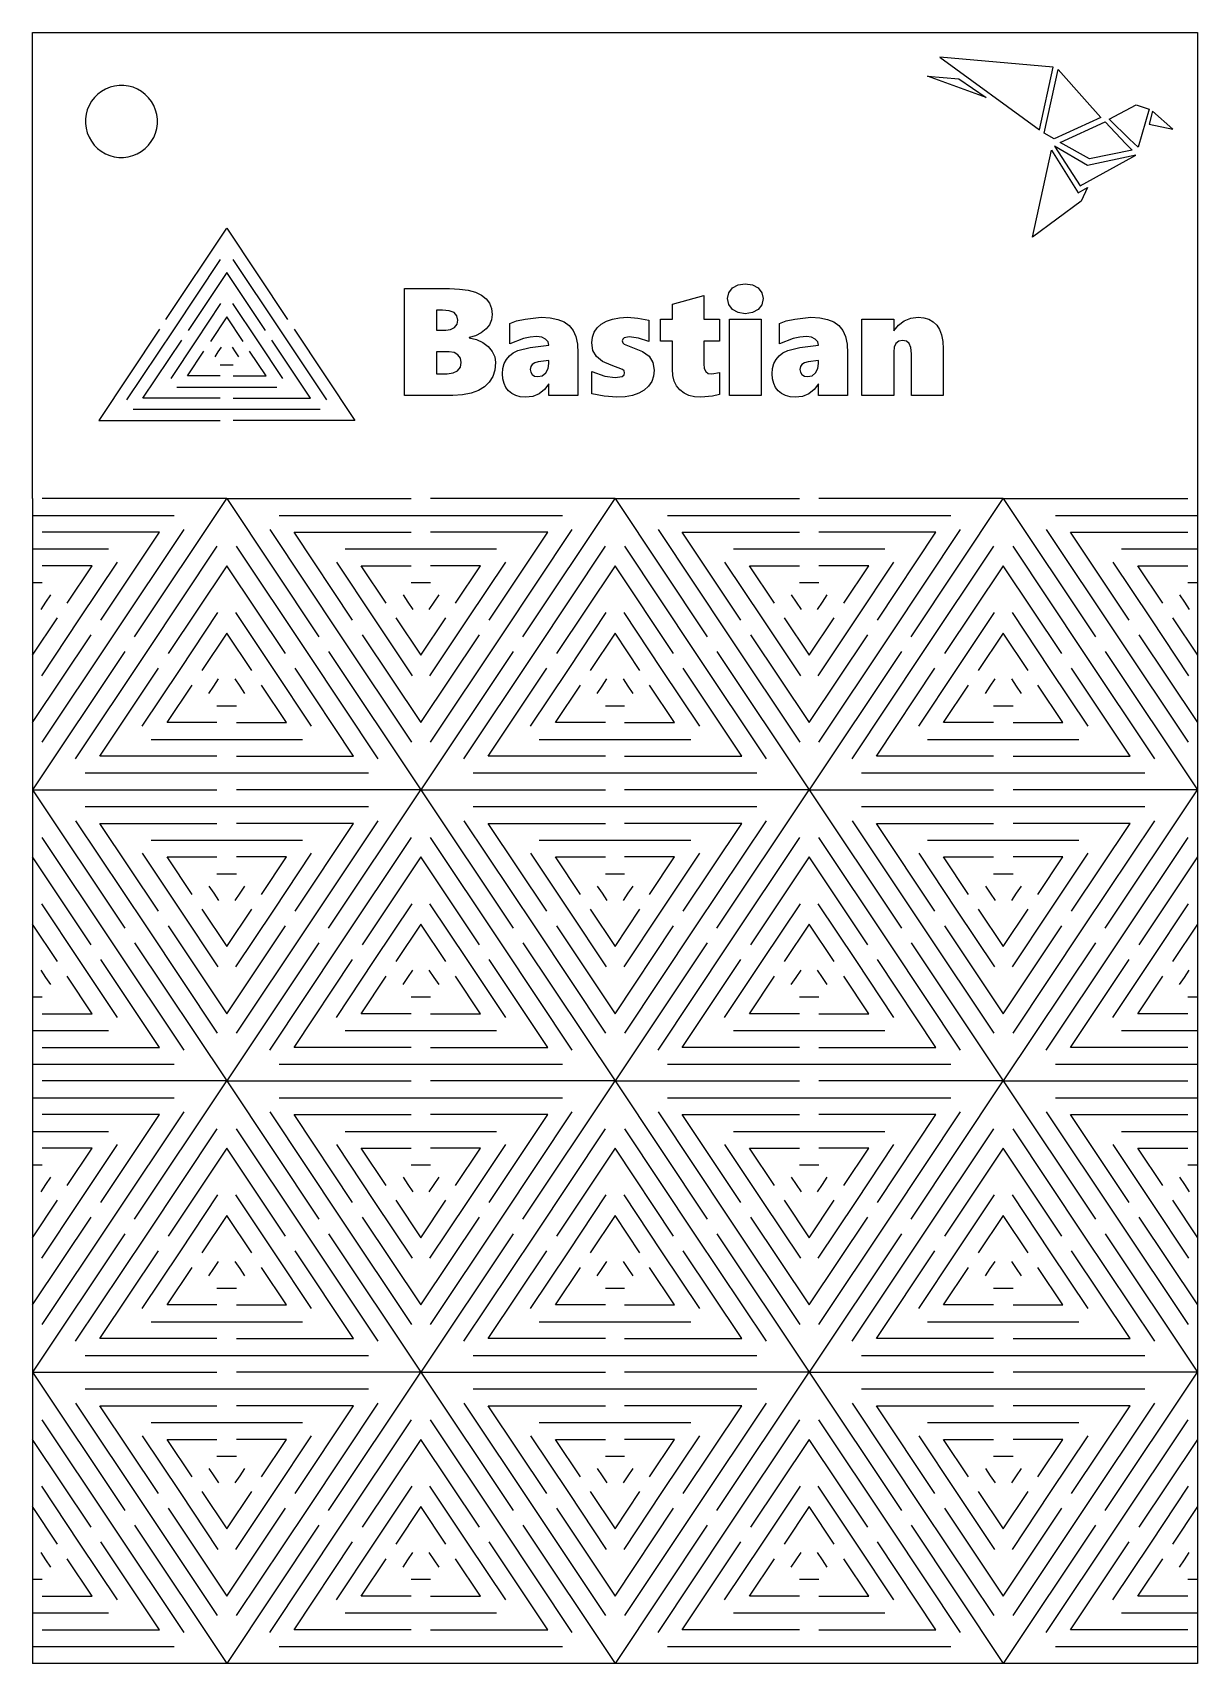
# Model space of a CAD drawing. Extents: x -52 to 52, y -73 to 73.
import ezdxf

# ---------------------------------------------------------------- set-up
doc = ezdxf.new("R2010")
doc.units = 0
doc.header["$MEASUREMENT"] = 0
doc.layers.get('0').update_dxf_attribs({"linetype": 'CONTINUOUS'})

msp = doc.modelspace()

# ---------------------------------------------------------------- linework, layer by layer
for p, q in [((-52.47, 31.48), (-52.47, 73.46)), ((-52.47, 73.46), (52.47, 73.46)), ((52.47, 73.46), (52.47, 29.97)), ((39.47, 70.36), (29.27, 71.24)), ((29.27, 71.24), (38.26, 64.71)), ((33.45, 67.61), (28.16, 69.53)), ((28.16, 69.53), (30.98, 69.29)), ((30.98, 69.29), (33.45, 67.61)), ((38.26, 64.71), (39.47, 70.36)), ((38.67, 64.41), (39.92, 70.14)), ((39.92, 70.14), (42.3, 67.46)), ((-46.91, 67.62), (-47.17, 67.28)), ((-46.61, 67.92), (-46.91, 67.62)), ((-46.27, 68.17), (-46.61, 67.92)), ((-45.9, 68.38), (-46.27, 68.17)), ((-45.5, 68.54), (-45.9, 68.38)), ((-45.09, 68.65), (-45.5, 68.54)), ((-44.67, 68.71), (-45.09, 68.65)), ((-44.25, 68.7), (-44.67, 68.71)), ((-43.83, 68.65), (-44.25, 68.7)), ((-43.42, 68.54), (-43.83, 68.65)), ((-43.02, 68.37), (-43.42, 68.54)), ((-42.66, 68.16), (-43.02, 68.37)), ((-42.32, 67.9), (-42.66, 68.16)), ((-42.02, 67.59), (-42.32, 67.9)), ((-41.76, 67.26), (-42.02, 67.59)), ((-47.55, 66.52), (-47.66, 66.11)), ((-47.38, 66.91), (-47.55, 66.52)), ((-47.17, 67.28), (-47.38, 66.91)), ((-41.55, 66.89), (-41.76, 67.26)), ((-41.39, 66.49), (-41.55, 66.89)), ((-41.28, 66.08), (-41.39, 66.49)), ((42.3, 67.46), (43.76, 65.81)), ((44.53, 65.66), (46.95, 66.96)), ((46.95, 66.96), (48.12, 66.58)), ((48.12, 66.58), (47.13, 63.13)), ((48.42, 66.39), (48.12, 65.22)), ((50.27, 64.75), (48.42, 66.39)), ((-47.66, 66.11), (-47.72, 65.69)), ((-47.72, 65.69), (-47.72, 65.26)), ((-47.72, 65.26), (-47.66, 64.84)), ((-47.66, 64.84), (-47.56, 64.43)), ((-41.4, 64.4), (-41.29, 64.81)), ((-41.29, 64.81), (-41.23, 65.24)), ((-41.23, 65.66), (-41.28, 66.08)), ((-41.23, 65.24), (-41.23, 65.66)), ((43.76, 65.81), (39.56, 63.88)), ((40.11, 63.55), (44.17, 65.43)), ((44.17, 65.43), (46.02, 63.44)), ((46.36, 63.87), (44.53, 65.66)), ((48.12, 65.22), (50.27, 64.75)), ((-47.56, 64.43), (-47.39, 64.04)), ((-47.39, 64.04), (-47.18, 63.67)), ((-47.18, 63.67), (-46.93, 63.33)), ((-46.93, 63.33), (-46.63, 63.03)), ((-42.34, 63.01), (-42.04, 63.31)), ((-42.04, 63.31), (-41.78, 63.65)), ((-41.78, 63.65), (-41.56, 64.01)), ((-41.56, 64.01), (-41.4, 64.4)), ((39.56, 63.88), (38.67, 64.41)), ((42.57, 61.48), (39.6, 63.24)), ((39.6, 63.24), (41.9, 59.67)), ((42.76, 62.1), (40.11, 63.55)), ((46.02, 63.44), (46.6, 62.87)), ((47.13, 63.13), (46.36, 63.87)), ((-46.63, 63.03), (-46.29, 62.77)), ((-46.29, 62.77), (-45.92, 62.55)), ((-45.92, 62.55), (-45.53, 62.39)), ((-45.53, 62.39), (-45.12, 62.28)), ((-45.12, 62.28), (-44.7, 62.22)), ((-44.7, 62.22), (-44.27, 62.22)), ((-44.27, 62.22), (-43.85, 62.27)), ((-43.85, 62.27), (-43.44, 62.38)), ((-43.44, 62.38), (-43.05, 62.54)), ((-43.05, 62.54), (-42.68, 62.75)), ((-42.68, 62.75), (-42.34, 63.01)), ((37.61, 55.04), (39.32, 62.86)), ((39.32, 62.86), (41.74, 59.03)), ((41.9, 59.67), (46.66, 62.27)), ((46.92, 62.43), (42.57, 61.48)), ((46.6, 62.87), (42.76, 62.1)), ((46.66, 62.27), (46.92, 62.43)), ((41.74, 59.03), (42.56, 59.5)), ((42.56, 59.5), (42.01, 58.29)), ((42.01, 58.29), (37.61, 55.04)), ((-40.46, 47.62), (-34.98, 55.84)), ((-34.98, 55.84), (-29.5, 47.62)), ((-39.75, 46.69), (-35.54, 53.01)), ((-34.42, 53.01), (-30.21, 46.69)), ((-34.98, 51.85), (-38.46, 46.62)), ((-31.5, 46.62), (-34.98, 51.85)), ((-18.98, 40.78), (-18.98, 50.4)), ((-18.98, 50.4), (-14.9, 50.4)), ((-14.9, 50.4), (-14, 50.36)), ((-14, 50.36), (-13.22, 50.25)), ((-13.22, 50.25), (-12.57, 50.07)), ((-12.57, 50.07), (-12.03, 49.82)), ((10.15, 49.5), (10.26, 50.03)), ((10.26, 50.03), (10.58, 50.46)), ((10.58, 50.46), (11.09, 50.73)), ((11.09, 50.73), (11.74, 50.82)), ((11.74, 50.82), (12.39, 50.73)), ((12.39, 50.73), (12.9, 50.46)), ((12.9, 50.46), (13.23, 50.03)), ((13.23, 50.03), (13.34, 49.5)), ((-37.75, 45.69), (-35.5, 49.06)), ((-34.46, 49.06), (-32.21, 45.69)), ((-12.03, 49.82), (-11.61, 49.49)), ((-11.61, 49.49), (-11.31, 49.09)), ((-11.31, 49.09), (-11.13, 48.62)), ((-11.13, 48.62), (-11.07, 48.07)), ((5.17, 49), (7.99, 49.77)), ((5.17, 47.65), (5.17, 49)), ((7.99, 49.77), (7.99, 47.65)), ((10.26, 48.97), (10.15, 49.5)), ((10.6, 48.53), (10.26, 48.97)), ((11.11, 48.24), (10.6, 48.53)), ((12.9, 48.52), (12.39, 48.24)), ((13.23, 48.95), (12.9, 48.52)), ((13.34, 49.5), (13.23, 48.95)), ((-34.98, 47.85), (-36.46, 45.62)), ((-33.5, 45.62), (-34.98, 47.85)), ((-15.55, 48.46), (-16.09, 48.46)), ((-16.09, 48.46), (-16.09, 46.64)), ((-14.94, 48.4), (-15.55, 48.46)), ((-14.5, 48.24), (-14.94, 48.4)), ((-14.24, 47.96), (-14.5, 48.24)), ((-14.46, 46.9), (-14.23, 47.2)), ((-14.15, 47.57), (-14.24, 47.96)), ((-14.23, 47.2), (-14.15, 47.57)), ((-11.31, 47.15), (-11.62, 46.76)), ((-11.13, 47.59), (-11.31, 47.15)), ((-11.07, 48.07), (-11.13, 47.59)), ((-9.49, 47.27), (-8.87, 47.49)), ((-9.49, 45.41), (-9.49, 47.27)), ((-8.87, 47.49), (-8.1, 47.66)), ((-8.1, 47.66), (-6.66, 47.82)), ((-6.66, 47.82), (-5.85, 47.77)), ((-5.85, 47.77), (-5.15, 47.63)), ((-5.15, 47.63), (-4.58, 47.4)), ((-4.58, 47.4), (-4.13, 47.07)), ((-4.13, 47.07), (-3.78, 46.63)), ((-1.61, 46.86), (-1.24, 47.2)), ((-1.24, 47.2), (-0.77, 47.47)), ((-0.77, 47.47), (-0.22, 47.66)), ((-0.22, 47.66), (0.42, 47.78)), ((0.42, 47.78), (1.14, 47.82)), ((1.14, 47.82), (2.07, 47.75)), ((2.07, 47.75), (3.05, 47.55)), ((3.05, 47.55), (3.05, 45.63)), ((4.09, 45.67), (4.09, 47.65)), ((4.09, 47.65), (5.17, 47.65)), ((7.99, 47.65), (9.42, 47.65)), ((9.42, 47.65), (9.42, 45.67)), ((10.31, 40.78), (10.31, 47.65)), ((10.31, 47.65), (13.17, 47.65)), ((11.74, 48.14), (11.11, 48.24)), ((12.39, 48.24), (11.74, 48.14)), ((13.17, 47.65), (13.17, 40.78)), ((14.81, 47.27), (15.43, 47.49)), ((14.81, 45.41), (14.81, 47.27)), ((15.43, 47.49), (16.2, 47.66)), ((16.2, 47.66), (17.64, 47.82)), ((17.64, 47.82), (18.45, 47.77)), ((18.45, 47.77), (19.15, 47.63)), ((19.15, 47.63), (19.72, 47.4)), ((19.72, 47.4), (20.17, 47.07)), ((20.17, 47.07), (20.52, 46.63)), ((22.25, 40.78), (22.25, 47.65)), ((22.25, 47.65), (25.11, 47.65)), ((25.11, 47.65), (25.11, 46.58)), ((25.13, 46.58), (25.53, 47.1)), ((25.53, 47.1), (26.05, 47.49)), ((26.05, 47.49), (26.65, 47.73)), ((26.65, 47.73), (27.31, 47.82)), ((27.31, 47.82), (27.83, 47.77)), ((27.83, 47.77), (28.29, 47.64)), ((28.29, 47.64), (28.68, 47.42)), ((28.68, 47.42), (29, 47.11)), ((29, 47.11), (29.24, 46.71)), ((-41.04, 46.75), (-46.52, 38.53)), ((-43.97, 40.37), (-39.75, 46.69)), ((-42.53, 40.53), (-39.04, 45.75)), ((-40, 42.31), (-37.75, 45.69)), ((-32.21, 45.69), (-29.96, 42.31)), ((-27.44, 40.53), (-30.92, 45.75)), ((-30.21, 46.69), (-25.99, 40.37)), ((-28.92, 46.75), (-23.44, 38.53)), ((-16.09, 46.64), (-15.25, 46.64)), ((-15.25, 46.64), (-14.81, 46.71)), ((-14.81, 46.71), (-14.46, 46.9)), ((-12.56, 46.15), (-13.13, 45.98)), ((-13.13, 45.98), (-13.13, 45.96)), ((-13.13, 45.96), (-12.48, 45.82)), ((-12.05, 46.41), (-12.56, 46.15)), ((-12.48, 45.82), (-11.9, 45.55)), ((-11.62, 46.76), (-12.05, 46.41)), ((-11.9, 45.55), (-11.42, 45.19)), ((-8.24, 45.9), (-9.49, 45.41)), ((-7.64, 46.02), (-8.24, 45.9)), ((-7.06, 46.07), (-7.64, 46.02)), ((-6.6, 46.01), (-7.06, 46.07)), ((-6.25, 45.85), (-6.6, 46.01)), ((-6.02, 45.61), (-6.25, 45.85)), ((-5.95, 45.3), (-6.02, 45.61)), ((-3.78, 46.63), (-3.53, 46.07)), ((-3.53, 46.07), (-3.39, 45.38)), ((-2.09, 45.51), (-2.04, 46.01)), ((-2.04, 46.01), (-1.88, 46.46)), ((-1.88, 46.46), (-1.61, 46.86)), ((0.7, 45.85), (0.66, 45.7)), ((0.66, 45.7), (0.71, 45.52)), ((0.83, 45.96), (0.7, 45.85)), ((1.28, 46.05), (0.83, 45.96)), ((2.12, 45.93), (1.28, 46.05)), ((3.05, 45.63), (2.12, 45.93)), ((5.17, 45.67), (4.09, 45.67)), ((5.17, 43.14), (5.17, 45.67)), ((9.42, 45.67), (7.99, 45.67)), ((7.99, 45.67), (7.99, 43.61)), ((16.05, 45.9), (14.81, 45.41)), ((16.65, 46.02), (16.05, 45.9)), ((17.24, 46.07), (16.65, 46.02)), ((17.7, 46.01), (17.24, 46.07)), ((18.05, 45.85), (17.7, 46.01)), ((18.28, 45.61), (18.05, 45.85)), ((18.35, 45.3), (18.28, 45.61)), ((20.52, 46.63), (20.76, 46.07)), ((20.76, 46.07), (20.91, 45.38)), ((25.11, 46.58), (25.13, 46.58)), ((25.56, 45.65), (25.31, 45.44)), ((25.89, 45.72), (25.56, 45.65)), ((26.26, 45.65), (25.89, 45.72)), ((26.51, 45.45), (26.26, 45.65)), ((29.24, 46.71), (29.42, 46.22)), ((29.42, 46.22), (29.53, 45.64)), ((29.53, 45.64), (29.56, 44.97)), ((-38.53, 42.53), (-37.04, 44.75)), ((-36.04, 44.25), (-35.75, 44.69)), ((-35.75, 44.69), (-35.46, 45.12)), ((-34.5, 45.12), (-34.21, 44.69)), ((-34.21, 44.69), (-33.92, 44.25)), ((-31.43, 42.53), (-32.92, 44.75)), ((-14.95, 44.7), (-16.09, 44.7)), ((-16.09, 44.7), (-16.09, 42.73)), ((-14.5, 44.63), (-14.95, 44.7)), ((-14.15, 44.43), (-14.5, 44.63)), ((-13.92, 44.12), (-14.15, 44.43)), ((-13.85, 43.74), (-13.92, 44.12)), ((-11.42, 45.19), (-11.06, 44.74)), ((-11.06, 44.74), (-10.84, 44.25)), ((-10.84, 44.25), (-10.77, 43.73)), ((-9.79, 44.01), (-9.52, 44.33)), ((-9.52, 44.33), (-9.17, 44.6)), ((-9.17, 44.6), (-8.74, 44.81)), ((-8.74, 44.81), (-7.65, 45.08)), ((-7.65, 45.08), (-5.95, 45.3)), ((-3.39, 45.38), (-3.34, 44.57)), ((-3.34, 44.57), (-3.34, 40.78)), ((-1.99, 44.82), (-2.09, 45.51)), ((-1.67, 44.27), (-1.99, 44.82)), ((-1.13, 43.84), (-1.67, 44.27)), ((0.71, 45.52), (0.84, 45.38)), ((0.84, 45.38), (1.57, 45.09)), ((1.57, 45.09), (2.47, 44.74)), ((2.47, 44.74), (3.07, 44.3)), ((3.07, 44.3), (3.42, 43.75)), ((14.51, 44.01), (14.78, 44.33)), ((14.78, 44.33), (15.13, 44.6)), ((15.13, 44.6), (15.56, 44.81)), ((15.56, 44.81), (16.65, 45.08)), ((16.65, 45.08), (18.35, 45.3)), ((20.91, 45.38), (20.96, 44.57)), ((20.96, 44.57), (20.96, 40.78)), ((25.16, 45.11), (25.11, 44.7)), ((25.11, 44.7), (25.11, 40.78)), ((25.31, 45.44), (25.16, 45.11)), ((26.66, 45.08), (26.51, 45.45)), ((26.7, 44.53), (26.66, 45.08)), ((26.7, 40.78), (26.7, 44.53)), ((29.56, 44.97), (29.56, 40.78)), ((-35.56, 43.53), (-34.98, 43.53)), ((-34.98, 43.53), (-34.4, 43.53)), ((-16.09, 42.73), (-15.12, 42.73)), ((-15.12, 42.73), (-14.59, 42.8)), ((-14.59, 42.8), (-14.19, 43)), ((-14.19, 43), (-13.93, 43.32)), ((-13.93, 43.32), (-13.85, 43.74)), ((-10.83, 43.06), (-11.02, 42.48)), ((-10.77, 43.73), (-10.83, 43.06)), ((-10.14, 42.73), (-10.1, 43.21)), ((-10.1, 42.27), (-10.14, 42.73)), ((-10.1, 43.21), (-9.98, 43.64)), ((-9.98, 43.64), (-9.79, 44.01)), ((-7.59, 43.37), (-7.64, 43.11)), ((-7.64, 43.11), (-7.59, 42.86)), ((-7.46, 43.56), (-7.59, 43.37)), ((-7.59, 42.86), (-7.46, 42.65)), ((-7.23, 43.7), (-7.46, 43.56)), ((-7.46, 42.65), (-7.24, 42.52)), ((-6.91, 43.79), (-7.23, 43.7)), ((-5.95, 43.93), (-6.91, 43.79)), ((-6.55, 42.55), (-6.22, 42.81)), ((-6.22, 42.81), (-6.02, 43.19)), ((-6.02, 43.19), (-5.95, 43.66)), ((-5.95, 43.66), (-5.95, 43.93)), ((-2.09, 40.93), (-2.09, 42.94)), ((-2.09, 42.94), (-0.93, 42.52)), ((-0.35, 43.5), (-1.13, 43.84)), ((0.67, 43.11), (-0.35, 43.5)), ((0.66, 42.49), (0.82, 42.62)), ((0.82, 42.98), (0.67, 43.11)), ((0.87, 42.81), (0.82, 42.98)), ((0.82, 42.62), (0.87, 42.81)), ((3.42, 43.75), (3.53, 43.06)), ((3.53, 43.06), (3.48, 42.51)), ((5.22, 42.57), (5.17, 43.14)), ((7.99, 43.61), (8.04, 43.21)), ((8.04, 43.21), (8.17, 42.93)), ((8.17, 42.93), (8.39, 42.76)), ((8.39, 42.76), (8.71, 42.71)), ((8.71, 42.71), (9.42, 42.85)), ((9.42, 42.85), (9.42, 40.87)), ((14.16, 42.73), (14.2, 43.21)), ((14.2, 42.27), (14.16, 42.73)), ((14.2, 43.21), (14.32, 43.64)), ((14.32, 43.64), (14.51, 44.01)), ((16.71, 43.37), (16.66, 43.11)), ((16.66, 43.11), (16.71, 42.86)), ((16.84, 43.56), (16.71, 43.37)), ((16.71, 42.86), (16.84, 42.65)), ((17.07, 43.7), (16.84, 43.56)), ((16.84, 42.65), (17.06, 42.52)), ((17.39, 43.79), (17.07, 43.7)), ((18.35, 43.93), (17.39, 43.79)), ((17.75, 42.55), (18.07, 42.81)), ((18.07, 42.81), (18.28, 43.19)), ((18.28, 43.19), (18.35, 43.66)), ((18.35, 43.66), (18.35, 43.93)), ((-39.48, 41.53), (-34.98, 41.53)), ((-35.56, 42.53), (-38.53, 42.53)), ((-34.98, 41.53), (-30.48, 41.53)), ((-34.4, 42.53), (-31.43, 42.53)), ((-12.31, 41.21), (-12.97, 40.97)), ((-11.76, 41.55), (-12.31, 41.21)), ((-11.33, 41.97), (-11.76, 41.55)), ((-11.02, 42.48), (-11.33, 41.97)), ((-10, 41.86), (-10.1, 42.27)), ((-9.83, 41.5), (-10, 41.86)), ((-9.59, 41.19), (-9.83, 41.5)), ((-9.29, 40.94), (-9.59, 41.19)), ((-7.24, 42.52), (-6.95, 42.47)), ((-6.95, 42.47), (-6.55, 42.55)), ((-6.36, 41.3), (-6.84, 40.92)), ((-5.97, 41.83), (-6.36, 41.3)), ((-5.95, 41.83), (-5.97, 41.83)), ((-5.95, 40.78), (-5.95, 41.83)), ((-0.93, 42.52), (0.03, 42.38)), ((0.03, 42.38), (0.66, 42.49)), ((2.64, 41.25), (2.15, 40.97)), ((3.03, 41.61), (2.64, 41.25)), ((3.31, 42.03), (3.03, 41.61)), ((3.48, 42.51), (3.31, 42.03)), ((5.34, 42.07), (5.22, 42.57)), ((5.55, 41.63), (5.34, 42.07)), ((5.85, 41.27), (5.55, 41.63)), ((6.22, 40.98), (5.85, 41.27)), ((14.3, 41.86), (14.2, 42.27)), ((14.47, 41.5), (14.3, 41.86)), ((14.71, 41.19), (14.47, 41.5)), ((15.01, 40.94), (14.71, 41.19)), ((17.06, 42.52), (17.35, 42.47)), ((17.35, 42.47), (17.75, 42.55)), ((17.94, 41.3), (17.46, 40.92)), ((18.33, 41.83), (17.94, 41.3)), ((18.35, 41.83), (18.33, 41.83)), ((18.35, 40.78), (18.35, 41.83)), ((-35.56, 40.53), (-42.53, 40.53)), ((-34.4, 40.53), (-27.44, 40.53)), ((-14.6, 40.78), (-18.98, 40.78)), ((-13.73, 40.83), (-14.6, 40.78)), ((-12.97, 40.97), (-13.73, 40.83)), ((-8.93, 40.76), (-9.29, 40.94)), ((-8.53, 40.65), (-8.93, 40.76)), ((-8.07, 40.61), (-8.53, 40.65)), ((-7.41, 40.69), (-8.07, 40.61)), ((-6.84, 40.92), (-7.41, 40.69)), ((-3.34, 40.78), (-5.95, 40.78)), ((-0.98, 40.71), (-2.09, 40.93)), ((0.16, 40.61), (-0.98, 40.71)), ((0.91, 40.65), (0.16, 40.61)), ((1.58, 40.77), (0.91, 40.65)), ((2.15, 40.97), (1.58, 40.77)), ((6.65, 40.78), (6.22, 40.98)), ((7.15, 40.65), (6.65, 40.78)), ((7.72, 40.61), (7.15, 40.65)), ((8.78, 40.7), (7.72, 40.61)), ((9.42, 40.87), (8.78, 40.7)), ((13.17, 40.78), (10.31, 40.78)), ((15.37, 40.76), (15.01, 40.94)), ((15.77, 40.65), (15.37, 40.76)), ((16.23, 40.61), (15.77, 40.65)), ((16.89, 40.69), (16.23, 40.61)), ((17.46, 40.92), (16.89, 40.69)), ((20.96, 40.78), (18.35, 40.78)), ((25.11, 40.78), (22.25, 40.78)), ((29.56, 40.78), (26.7, 40.78)), ((-46.52, 38.53), (-35.56, 38.53)), ((-43.41, 39.53), (-34.98, 39.53)), ((-34.98, 39.53), (-26.55, 39.53)), ((-23.44, 38.53), (-34.4, 38.53)), ((-52.47, 31.48), (-52.47, -47.23)), ((-34.98, 31.48), (-51.6, 31.48)), ((-43.29, 19.02), (-34.98, 31.48)), ((-34.98, 31.48), (-26.67, 19.02)), ((-34.98, 31.48), (-18.37, 31.48)), ((0, 31.48), (-16.62, 31.48)), ((-8.31, 19.02), (0, 31.48)), ((0, 31.48), (8.31, 19.02)), ((0, 31.48), (16.62, 31.48)), ((34.98, 31.48), (18.37, 31.48)), ((26.67, 19.02), (34.98, 31.48)), ((34.98, 31.48), (43.29, 19.02)), ((34.98, 31.48), (51.6, 31.48)), ((-52.47, 29.97), (-39.71, 29.97)), ((-30.26, 29.97), (-17.49, 29.97)), ((-17.49, 29.97), (-4.72, 29.97)), ((4.72, 29.97), (17.49, 29.97)), ((17.49, 29.97), (30.26, 29.97)), ((39.7, 29.97), (52.47, 29.97)), ((52.47, 29.97), (52.47, 26.94)), ((-41.04, 28.45), (-51.6, 28.45)), ((-46.32, 20.54), (-41.04, 28.45)), ((-38.86, 28.7), (-45.24, 19.12)), ((-31.11, 28.7), (-24.72, 19.12)), ((-28.92, 28.45), (-18.37, 28.45)), ((-23.64, 20.54), (-28.92, 28.45)), ((-6.06, 28.45), (-16.62, 28.45)), ((-11.34, 20.54), (-6.06, 28.45)), ((-3.88, 28.7), (-10.26, 19.12)), ((3.88, 28.7), (10.26, 19.12)), ((6.06, 28.45), (16.62, 28.45)), ((11.34, 20.54), (6.06, 28.45)), ((28.92, 28.45), (18.37, 28.45)), ((23.64, 20.54), (28.92, 28.45)), ((31.11, 28.7), (24.72, 19.12)), ((38.86, 28.7), (45.24, 19.12)), ((46.32, 20.54), (41.04, 28.45)), ((41.04, 28.45), (51.6, 28.45)), ((-52.47, 26.94), (-45.65, 26.94)), ((-42.21, 17.61), (-35.83, 27.18)), ((-34.14, 27.18), (-27.75, 17.61)), ((-24.31, 26.94), (-17.49, 26.94)), ((-17.49, 26.94), (-10.67, 26.94)), ((-7.23, 17.61), (-0.85, 27.18)), ((0.85, 27.18), (7.23, 17.61)), ((10.67, 26.94), (17.49, 26.94)), ((17.49, 26.94), (24.31, 26.94)), ((27.75, 17.61), (34.14, 27.18)), ((35.83, 27.18), (42.21, 17.61)), ((45.65, 26.94), (52.47, 26.94)), ((52.47, 26.94), (52.47, 23.91)), ((-47.1, 25.42), (-51.6, 25.42)), ((-49.35, 22.05), (-47.1, 25.42)), ((-44.86, 25.75), (-48.27, 20.64)), ((-34.98, 25.42), (-40.26, 17.51)), ((-29.7, 17.51), (-34.98, 25.42)), ((-25.1, 25.75), (-21.69, 20.64)), ((-20.62, 22.05), (-22.86, 25.42)), ((-22.86, 25.42), (-18.37, 25.42)), ((-12.12, 25.42), (-16.62, 25.42)), ((-14.37, 22.05), (-12.12, 25.42)), ((-9.88, 25.75), (-13.29, 20.64)), ((0, 25.42), (-5.28, 17.51)), ((5.28, 17.51), (0, 25.42)), ((9.88, 25.75), (13.29, 20.64)), ((12.12, 25.42), (16.62, 25.42)), ((14.37, 22.05), (12.12, 25.42)), ((22.86, 25.42), (18.37, 25.42)), ((20.61, 22.05), (22.86, 25.42)), ((25.1, 25.75), (21.69, 20.64)), ((34.98, 25.42), (29.7, 17.51)), ((40.26, 17.51), (34.98, 25.42)), ((44.86, 25.75), (48.27, 20.64)), ((47.1, 25.42), (51.6, 25.42)), ((49.35, 22.05), (47.1, 25.42)), ((-52.47, 23.91), (-51.6, 23.91)), ((-18.37, 23.91), (-17.49, 23.91)), ((-17.49, 23.91), (-16.62, 23.91)), ((16.62, 23.91), (17.49, 23.91)), ((17.49, 23.91), (18.37, 23.91)), ((51.6, 23.91), (52.47, 23.91)), ((52.47, 23.91), (52.47, 17.37)), ((-51.3, 22.15), (-51.74, 21.5)), ((-50.86, 22.81), (-51.3, 22.15)), ((-19.1, 22.81), (-18.66, 22.15)), ((-18.66, 22.15), (-18.23, 21.5)), ((-16.32, 22.15), (-16.76, 21.5)), ((-15.88, 22.81), (-16.32, 22.15)), ((15.88, 22.81), (16.32, 22.15)), ((16.32, 22.15), (16.76, 21.5)), ((18.66, 22.15), (18.23, 21.5)), ((19.1, 22.81), (18.66, 22.15)), ((50.86, 22.81), (51.3, 22.15)), ((51.3, 22.15), (51.74, 21.5)), ((-52.47, 17.37), (-50.22, 20.74)), ((-48.27, 20.64), (-51.68, 15.52)), ((-39.18, 16.09), (-35.77, 21.21)), ((-34.19, 21.21), (-30.78, 16.09)), ((-21.69, 20.64), (-18.28, 15.52)), ((-19.74, 20.74), (-17.49, 17.37)), ((-17.49, 17.37), (-15.24, 20.74)), ((-13.29, 20.64), (-16.7, 15.52)), ((-4.2, 16.09), (-0.79, 21.21)), ((0.79, 21.21), (4.2, 16.09)), ((13.29, 20.64), (16.7, 15.52)), ((15.24, 20.74), (17.49, 17.37)), ((17.49, 17.37), (19.74, 20.74)), ((21.69, 20.64), (18.28, 15.52)), ((30.78, 16.09), (34.19, 21.21)), ((35.77, 21.21), (39.18, 16.09)), ((48.27, 20.64), (51.68, 15.52)), ((50.22, 20.74), (52.47, 17.37)), ((-52.47, 11.31), (-47.19, 19.22)), ((-45.24, 19.12), (-51.63, 9.55)), ((-34.98, 19.37), (-37.23, 15.99)), ((-32.73, 15.99), (-34.98, 19.37)), ((-24.72, 19.12), (-18.34, 9.55)), ((-22.77, 19.22), (-17.49, 11.31)), ((-17.49, 11.31), (-12.21, 19.22)), ((-10.26, 19.12), (-16.64, 9.55)), ((0, 19.37), (-2.25, 15.99)), ((2.25, 15.99), (0, 19.37)), ((10.26, 19.12), (16.64, 9.55)), ((12.21, 19.22), (17.49, 11.31)), ((17.49, 11.31), (22.77, 19.22)), ((24.72, 19.12), (18.34, 9.55)), ((34.98, 19.37), (32.73, 15.99)), ((37.23, 15.99), (34.98, 19.37)), ((45.24, 19.12), (51.63, 9.55)), ((47.19, 19.22), (52.47, 11.31)), ((-44.17, 17.71), (-52.47, 5.25)), ((-25.8, 17.71), (-17.49, 5.25)), ((-9.18, 17.71), (-17.49, 5.25)), ((9.18, 17.71), (17.49, 5.25)), ((25.8, 17.71), (17.49, 5.25)), ((44.16, 17.71), (52.47, 5.25)), ((-48.6, 8.03), (-42.21, 17.61)), ((-46.41, 8.28), (-41.14, 16.19)), ((-23.55, 8.28), (-28.83, 16.19)), ((-27.75, 17.61), (-21.37, 8.03)), ((-13.62, 8.03), (-7.23, 17.61)), ((-11.43, 8.28), (-6.15, 16.19)), ((11.43, 8.28), (6.15, 16.19)), ((7.23, 17.61), (13.61, 8.03)), ((21.37, 8.03), (27.75, 17.61)), ((23.55, 8.28), (28.83, 16.19)), ((46.41, 8.28), (41.14, 16.19)), ((42.21, 17.61), (48.6, 8.03)), ((52.47, 17.37), (52.47, 11.31)), ((-42.59, 10.98), (-39.18, 16.09)), ((-36.15, 14.58), (-35.72, 15.23)), ((-34.25, 15.23), (-33.81, 14.58)), ((-30.78, 16.09), (-27.37, 10.98)), ((-7.61, 10.98), (-4.2, 16.09)), ((-1.17, 14.58), (-0.73, 15.23)), ((0.73, 15.23), (1.17, 14.58)), ((4.2, 16.09), (7.61, 10.98)), ((27.37, 10.98), (30.78, 16.09)), ((33.81, 14.58), (34.25, 15.23)), ((35.72, 15.23), (36.15, 14.58)), ((39.18, 16.09), (42.59, 10.98)), ((-40.36, 11.31), (-38.11, 14.68)), ((-36.59, 13.92), (-36.15, 14.58)), ((-33.81, 14.58), (-33.37, 13.92)), ((-29.61, 11.31), (-31.86, 14.68)), ((-5.37, 11.31), (-3.12, 14.68)), ((-1.61, 13.92), (-1.17, 14.58)), ((1.17, 14.58), (1.61, 13.92)), ((5.37, 11.31), (3.12, 14.68)), ((29.61, 11.31), (31.86, 14.68)), ((33.37, 13.92), (33.81, 14.58)), ((36.15, 14.58), (36.59, 13.92)), ((40.35, 11.31), (38.11, 14.68)), ((-35.86, 12.82), (-34.98, 12.82)), ((-34.98, 12.82), (-34.11, 12.82)), ((-0.87, 12.82), (0, 12.82)), ((0, 12.82), (0.87, 12.82)), ((34.11, 12.82), (34.98, 12.82)), ((34.98, 12.82), (35.86, 12.82)), ((-35.86, 11.31), (-40.36, 11.31)), ((-34.11, 11.31), (-29.61, 11.31)), ((-0.87, 11.31), (-5.37, 11.31)), ((0.87, 11.31), (5.37, 11.31)), ((34.11, 11.31), (29.61, 11.31)), ((35.86, 11.31), (40.35, 11.31)), ((52.47, 11.31), (52.47, 5.25)), ((-41.8, 9.79), (-34.98, 9.79)), ((-34.98, 9.79), (-28.16, 9.79)), ((-6.82, 9.79), (0, 9.79)), ((0, 9.79), (6.82, 9.79)), ((28.16, 9.79), (34.98, 9.79)), ((34.98, 9.79), (41.8, 9.79)), ((-35.86, 8.28), (-46.41, 8.28)), ((-34.11, 8.28), (-23.55, 8.28)), ((-0.87, 8.28), (-11.43, 8.28)), ((0.87, 8.28), (11.43, 8.28)), ((34.11, 8.28), (23.55, 8.28)), ((35.86, 8.28), (46.41, 8.28)), ((-47.75, 6.76), (-34.98, 6.76)), ((-34.98, 6.76), (-22.21, 6.76)), ((-12.77, 6.76), (0, 6.76)), ((0, 6.76), (12.77, 6.76)), ((22.21, 6.76), (34.98, 6.76)), ((34.98, 6.76), (47.75, 6.76)), ((-52.47, 5.25), (-35.86, 5.25)), ((-52.47, 5.25), (-44.17, -7.22)), ((-17.49, 5.25), (-34.11, 5.25)), ((-25.8, -7.22), (-17.49, 5.25)), ((-17.49, 5.25), (-9.18, -7.22)), ((-17.49, 5.25), (-0.87, 5.25)), ((17.49, 5.25), (0.87, 5.25)), ((9.18, -7.22), (17.49, 5.25)), ((17.49, 5.25), (25.8, -7.22)), ((17.49, 5.25), (34.11, 5.25)), ((52.47, 5.25), (35.86, 5.25)), ((44.16, -7.22), (52.47, 5.25)), ((52.47, 5.25), (52.47, -47.23)), ((-47.75, 3.73), (-34.98, 3.73)), ((-34.98, 3.73), (-22.21, 3.73)), ((-12.77, 3.73), (0, 3.73)), ((0, 3.73), (12.77, 3.73)), ((22.21, 3.73), (34.98, 3.73)), ((34.98, 3.73), (47.75, 3.73)), ((-48.6, 2.46), (-42.21, -7.11)), ((-41.14, -5.7), (-46.41, 2.22)), ((-46.41, 2.22), (-35.86, 2.22)), ((-23.55, 2.22), (-34.11, 2.22)), ((-28.83, -5.7), (-23.55, 2.22)), ((-21.37, 2.46), (-27.75, -7.11)), ((-13.62, 2.46), (-7.23, -7.11)), ((-6.15, -5.7), (-11.43, 2.22)), ((-11.43, 2.22), (-0.87, 2.22)), ((11.43, 2.22), (0.87, 2.22)), ((6.15, -5.7), (11.43, 2.22)), ((13.61, 2.46), (7.23, -7.11)), ((21.37, 2.46), (27.75, -7.11)), ((23.55, 2.22), (34.11, 2.22)), ((28.83, -5.7), (23.55, 2.22)), ((46.41, 2.22), (35.86, 2.22)), ((41.14, -5.7), (46.41, 2.22)), ((48.6, 2.46), (42.21, -7.11)), ((-51.63, 0.95), (-45.24, -8.63)), ((-41.8, 0.7), (-34.98, 0.7)), ((-34.98, 0.7), (-28.16, 0.7)), ((-24.72, -8.63), (-18.34, 0.95)), ((-16.64, 0.95), (-10.26, -8.63)), ((-6.82, 0.7), (0, 0.7)), ((0, 0.7), (6.82, 0.7)), ((10.26, -8.63), (16.64, 0.95)), ((18.34, 0.95), (24.72, -8.63)), ((28.16, 0.7), (34.98, 0.7)), ((34.98, 0.7), (41.8, 0.7)), ((45.24, -8.63), (51.63, 0.95)), ((-47.19, -8.73), (-52.47, -0.81)), ((-42.59, -0.48), (-39.18, -5.6)), ((-38.11, -4.19), (-40.36, -0.81)), ((-40.36, -0.81), (-35.86, -0.81)), ((-29.61, -0.81), (-34.11, -0.81)), ((-31.86, -4.19), (-29.61, -0.81)), ((-27.37, -0.48), (-30.78, -5.6)), ((-17.49, -0.81), (-22.77, -8.73)), ((-12.21, -8.73), (-17.49, -0.81)), ((-7.61, -0.48), (-4.2, -5.6)), ((-5.37, -0.81), (-0.87, -0.81)), ((-3.12, -4.19), (-5.37, -0.81)), ((5.37, -0.81), (0.87, -0.81)), ((3.12, -4.19), (5.37, -0.81)), ((7.61, -0.48), (4.2, -5.6)), ((17.49, -0.81), (12.21, -8.73)), ((22.77, -8.73), (17.49, -0.81)), ((27.37, -0.48), (30.78, -5.6)), ((31.86, -4.19), (29.61, -0.81)), ((29.61, -0.81), (34.11, -0.81)), ((40.35, -0.81), (35.86, -0.81)), ((38.11, -4.19), (40.35, -0.81)), ((42.59, -0.48), (39.18, -5.6)), ((52.47, -0.81), (47.19, -8.73)), ((-35.86, -2.33), (-34.98, -2.33)), ((-34.98, -2.33), (-34.11, -2.33)), ((-0.87, -2.33), (0, -2.33)), ((0, -2.33), (0.87, -2.33)), ((34.11, -2.33), (34.98, -2.33)), ((34.98, -2.33), (35.86, -2.33)), ((-36.59, -3.43), (-36.15, -4.08)), ((-36.15, -4.08), (-35.72, -4.74)), ((-33.81, -4.08), (-34.25, -4.74)), ((-33.37, -3.43), (-33.81, -4.08)), ((-1.61, -3.43), (-1.17, -4.08)), ((-1.17, -4.08), (-0.73, -4.74)), ((1.17, -4.08), (0.73, -4.74)), ((1.61, -3.43), (1.17, -4.08)), ((33.37, -3.43), (33.81, -4.08)), ((33.81, -4.08), (34.25, -4.74)), ((36.15, -4.08), (35.72, -4.74)), ((36.59, -3.43), (36.15, -4.08)), ((-51.68, -5.03), (-48.27, -10.14)), ((-39.18, -5.6), (-35.77, -10.72)), ((-37.23, -5.5), (-34.98, -8.87)), ((-34.98, -8.87), (-32.73, -5.5)), ((-30.78, -5.6), (-34.19, -10.72)), ((-21.69, -10.14), (-18.28, -5.03)), ((-16.7, -5.03), (-13.29, -10.14)), ((-4.2, -5.6), (-0.79, -10.72)), ((-2.25, -5.5), (0, -8.87)), ((0, -8.87), (2.25, -5.5)), ((4.2, -5.6), (0.79, -10.72)), ((13.29, -10.14), (16.7, -5.03)), ((18.28, -5.03), (21.69, -10.14)), ((30.78, -5.6), (34.19, -10.72)), ((32.73, -5.5), (34.98, -8.87)), ((34.98, -8.87), (37.23, -5.5)), ((39.18, -5.6), (35.77, -10.72)), ((48.27, -10.14), (51.68, -5.03)), ((-50.22, -10.24), (-52.47, -6.87)), ((-42.21, -7.11), (-35.83, -16.69)), ((-40.26, -7.01), (-34.98, -14.93)), ((-34.98, -14.93), (-29.7, -7.01)), ((-27.75, -7.11), (-34.14, -16.69)), ((-17.49, -6.87), (-19.74, -10.24)), ((-15.24, -10.24), (-17.49, -6.87)), ((-7.23, -7.11), (-0.85, -16.69)), ((-5.28, -7.01), (0, -14.93)), ((0, -14.93), (5.28, -7.01)), ((7.23, -7.11), (0.85, -16.69)), ((17.49, -6.87), (15.24, -10.24)), ((19.74, -10.24), (17.49, -6.87)), ((27.75, -7.11), (34.14, -16.69)), ((29.7, -7.01), (34.98, -14.93)), ((34.98, -14.93), (40.26, -7.01)), ((42.21, -7.11), (35.83, -16.69)), ((52.47, -6.87), (50.22, -10.24)), ((-45.24, -8.63), (-38.86, -18.2)), ((-43.29, -8.53), (-34.98, -20.99)), ((-26.67, -8.53), (-34.98, -20.99)), ((-31.11, -18.2), (-24.72, -8.63)), ((-10.26, -8.63), (-3.88, -18.2)), ((-8.31, -8.53), (0, -20.99)), ((8.31, -8.53), (0, -20.99)), ((3.88, -18.2), (10.26, -8.63)), ((24.72, -8.63), (31.11, -18.2)), ((26.67, -8.53), (34.98, -20.99)), ((43.29, -8.53), (34.98, -20.99)), ((38.86, -18.2), (45.24, -8.63)), ((-48.27, -10.14), (-44.86, -15.26)), ((-41.04, -17.96), (-46.32, -10.04)), ((-28.92, -17.96), (-23.64, -10.04)), ((-25.1, -15.26), (-21.69, -10.14)), ((-13.29, -10.14), (-9.88, -15.26)), ((-6.06, -17.96), (-11.34, -10.04)), ((6.06, -17.96), (11.34, -10.04)), ((9.88, -15.26), (13.29, -10.14)), ((21.69, -10.14), (25.1, -15.26)), ((28.92, -17.96), (23.64, -10.04)), ((41.04, -17.96), (46.32, -10.04)), ((44.86, -15.26), (48.27, -10.14)), ((-51.74, -11), (-51.3, -11.66)), ((-51.3, -11.66), (-50.86, -12.31)), ((-47.1, -14.93), (-49.35, -11.56)), ((-22.86, -14.93), (-20.62, -11.56)), ((-19.1, -12.31), (-18.66, -11.66)), ((-18.66, -11.66), (-18.23, -11)), ((-16.76, -11), (-16.32, -11.66)), ((-16.32, -11.66), (-15.88, -12.31)), ((-12.12, -14.93), (-14.37, -11.56)), ((12.12, -14.93), (14.37, -11.56)), ((15.88, -12.31), (16.32, -11.66)), ((16.32, -11.66), (16.76, -11)), ((18.23, -11), (18.66, -11.66)), ((18.66, -11.66), (19.1, -12.31)), ((22.86, -14.93), (20.61, -11.56)), ((47.1, -14.93), (49.35, -11.56)), ((50.86, -12.31), (51.3, -11.66)), ((51.3, -11.66), (51.74, -11)), ((-52.47, -13.42), (-51.6, -13.42)), ((-18.37, -13.42), (-17.49, -13.42)), ((-17.49, -13.42), (-16.62, -13.42)), ((16.62, -13.42), (17.49, -13.42)), ((17.49, -13.42), (18.37, -13.42)), ((51.6, -13.42), (52.47, -13.42)), ((-51.6, -14.93), (-47.1, -14.93)), ((-18.37, -14.93), (-22.86, -14.93)), ((-16.62, -14.93), (-12.12, -14.93)), ((16.62, -14.93), (12.12, -14.93)), ((18.37, -14.93), (22.86, -14.93)), ((51.6, -14.93), (47.1, -14.93)), ((-52.47, -16.45), (-45.65, -16.45)), ((-24.31, -16.45), (-17.49, -16.45)), ((-17.49, -16.45), (-10.67, -16.45)), ((10.67, -16.45), (17.49, -16.45)), ((17.49, -16.45), (24.31, -16.45)), ((45.65, -16.45), (52.47, -16.45)), ((-51.6, -17.96), (-41.04, -17.96)), ((-18.37, -17.96), (-28.92, -17.96)), ((-16.62, -17.96), (-6.06, -17.96)), ((16.62, -17.96), (6.06, -17.96)), ((18.37, -17.96), (28.92, -17.96)), ((51.6, -17.96), (41.04, -17.96)), ((-52.47, -19.47), (-39.71, -19.47)), ((-30.26, -19.47), (-17.49, -19.47)), ((-17.49, -19.47), (-4.72, -19.47)), ((4.72, -19.47), (17.49, -19.47)), ((17.49, -19.47), (30.26, -19.47)), ((39.7, -19.47), (52.47, -19.47)), ((-34.98, -20.99), (-51.6, -20.99)), ((-43.29, -33.45), (-34.98, -20.99)), ((-34.98, -20.99), (-26.67, -33.45)), ((-34.98, -20.99), (-18.37, -20.99)), ((0, -20.99), (-16.62, -20.99)), ((-8.31, -33.45), (0, -20.99)), ((0, -20.99), (8.31, -33.45)), ((0, -20.99), (16.62, -20.99)), ((34.98, -20.99), (18.37, -20.99)), ((26.67, -33.45), (34.98, -20.99)), ((34.98, -20.99), (43.29, -33.45)), ((34.98, -20.99), (51.6, -20.99)), ((-52.47, -22.5), (-39.71, -22.5)), ((-30.26, -22.5), (-17.49, -22.5)), ((-17.49, -22.5), (-4.72, -22.5)), ((4.72, -22.5), (17.49, -22.5)), ((17.49, -22.5), (30.26, -22.5)), ((39.7, -22.5), (52.47, -22.5)), ((-41.04, -24.02), (-51.6, -24.02)), ((-46.32, -31.94), (-41.04, -24.02)), ((-38.86, -23.77), (-45.24, -33.35)), ((-31.11, -23.77), (-24.72, -33.35)), ((-23.64, -31.94), (-28.92, -24.02)), ((-28.92, -24.02), (-18.37, -24.02)), ((-6.06, -24.02), (-16.62, -24.02)), ((-11.34, -31.94), (-6.06, -24.02)), ((-3.88, -23.77), (-10.26, -33.35)), ((3.88, -23.77), (10.26, -33.35)), ((11.34, -31.94), (6.06, -24.02)), ((6.06, -24.02), (16.62, -24.02)), ((28.92, -24.02), (18.37, -24.02)), ((23.64, -31.94), (28.92, -24.02)), ((31.11, -23.77), (24.72, -33.35)), ((38.86, -23.77), (45.24, -33.35)), ((41.04, -24.02), (51.6, -24.02)), ((46.32, -31.94), (41.04, -24.02)), ((-52.47, -25.53), (-45.65, -25.53)), ((-42.21, -34.87), (-35.83, -25.29)), ((-34.14, -25.29), (-27.75, -34.87)), ((-24.31, -25.53), (-17.49, -25.53)), ((-17.49, -25.53), (-10.67, -25.53)), ((-7.23, -34.87), (-0.85, -25.29)), ((0.85, -25.29), (7.23, -34.87)), ((10.67, -25.53), (17.49, -25.53)), ((17.49, -25.53), (24.31, -25.53)), ((27.75, -34.87), (34.14, -25.29)), ((35.83, -25.29), (42.21, -34.87)), ((45.65, -25.53), (52.47, -25.53)), ((-47.1, -27.05), (-51.6, -27.05)), ((-49.35, -30.42), (-47.1, -27.05)), ((-44.86, -26.72), (-48.27, -31.84)), ((-34.98, -27.05), (-40.26, -34.97)), ((-29.7, -34.97), (-34.98, -27.05)), ((-25.1, -26.72), (-21.69, -31.84)), ((-20.62, -30.42), (-22.86, -27.05)), ((-22.86, -27.05), (-18.37, -27.05)), ((-12.12, -27.05), (-16.62, -27.05)), ((-14.37, -30.42), (-12.12, -27.05)), ((-9.88, -26.72), (-13.29, -31.84)), ((0, -27.05), (-5.28, -34.97)), ((5.28, -34.97), (0, -27.05)), ((9.88, -26.72), (13.29, -31.84)), ((12.12, -27.05), (16.62, -27.05)), ((14.37, -30.42), (12.12, -27.05)), ((22.86, -27.05), (18.37, -27.05)), ((20.61, -30.42), (22.86, -27.05)), ((25.1, -26.72), (21.69, -31.84)), ((34.98, -27.05), (29.7, -34.97)), ((40.26, -34.97), (34.98, -27.05)), ((44.86, -26.72), (48.27, -31.84)), ((47.1, -27.05), (51.6, -27.05)), ((49.35, -30.42), (47.1, -27.05)), ((-52.47, -28.56), (-51.6, -28.56)), ((-18.37, -28.56), (-17.49, -28.56)), ((-17.49, -28.56), (-16.62, -28.56)), ((16.62, -28.56), (17.49, -28.56)), ((17.49, -28.56), (18.37, -28.56)), ((51.6, -28.56), (52.47, -28.56)), ((-51.3, -30.32), (-51.74, -30.98)), ((-50.86, -29.66), (-51.3, -30.32)), ((-19.1, -29.66), (-18.66, -30.32)), ((-18.66, -30.32), (-18.23, -30.98)), ((-16.32, -30.32), (-16.76, -30.98)), ((-15.88, -29.66), (-16.32, -30.32)), ((15.88, -29.66), (16.32, -30.32)), ((16.32, -30.32), (16.76, -30.98)), ((18.66, -30.32), (18.23, -30.98)), ((19.1, -29.66), (18.66, -30.32)), ((50.86, -29.66), (51.3, -30.32)), ((51.3, -30.32), (51.74, -30.98)), ((-52.47, -35.11), (-50.22, -31.73)), ((-48.27, -31.84), (-51.68, -36.95)), ((-39.18, -36.38), (-35.77, -31.26)), ((-34.19, -31.26), (-30.78, -36.38)), ((-21.69, -31.84), (-18.28, -36.95)), ((-19.74, -31.73), (-17.49, -35.11)), ((-17.49, -35.11), (-15.24, -31.73)), ((-13.29, -31.84), (-16.7, -36.95)), ((-4.2, -36.38), (-0.79, -31.26)), ((0.79, -31.26), (4.2, -36.38)), ((13.29, -31.84), (16.7, -36.95)), ((15.24, -31.73), (17.49, -35.11)), ((17.49, -35.11), (19.74, -31.73)), ((21.69, -31.84), (18.28, -36.95)), ((30.78, -36.38), (34.19, -31.26)), ((35.77, -31.26), (39.18, -36.38)), ((48.27, -31.84), (51.68, -36.95)), ((50.22, -31.73), (52.47, -35.11)), ((-52.47, -41.17), (-47.19, -33.25)), ((-45.24, -33.35), (-51.63, -42.93)), ((-34.98, -33.11), (-37.23, -36.48)), ((-32.73, -36.48), (-34.98, -33.11)), ((-24.72, -33.35), (-18.34, -42.93)), ((-22.77, -33.25), (-17.49, -41.17)), ((-17.49, -41.17), (-12.21, -33.25)), ((-10.26, -33.35), (-16.64, -42.93)), ((0, -33.11), (-2.25, -36.48)), ((2.25, -36.48), (0, -33.11)), ((10.26, -33.35), (16.64, -42.93)), ((12.21, -33.25), (17.49, -41.17)), ((17.49, -41.17), (22.77, -33.25)), ((24.72, -33.35), (18.34, -42.93)), ((34.98, -33.11), (32.73, -36.48)), ((37.23, -36.48), (34.98, -33.11)), ((45.24, -33.35), (51.63, -42.93)), ((47.19, -33.25), (52.47, -41.17)), ((-44.17, -34.76), (-52.47, -47.23)), ((-48.6, -44.44), (-42.21, -34.87)), ((-27.75, -34.87), (-21.37, -44.44)), ((-25.8, -34.76), (-17.49, -47.23)), ((-9.18, -34.76), (-17.49, -47.23)), ((-13.62, -44.44), (-7.23, -34.87)), ((7.23, -34.87), (13.61, -44.44)), ((9.18, -34.76), (17.49, -47.23)), ((25.8, -34.76), (17.49, -47.23)), ((21.37, -44.44), (27.75, -34.87)), ((42.21, -34.87), (48.6, -44.44)), ((44.16, -34.76), (52.47, -47.23)), ((-46.41, -44.2), (-41.14, -36.28)), ((-42.59, -41.5), (-39.18, -36.38)), ((-30.78, -36.38), (-27.37, -41.5)), ((-23.55, -44.2), (-28.83, -36.28)), ((-11.43, -44.2), (-6.15, -36.28)), ((-7.61, -41.5), (-4.2, -36.38)), ((4.2, -36.38), (7.61, -41.5)), ((11.43, -44.2), (6.15, -36.28)), ((23.55, -44.2), (28.83, -36.28)), ((27.37, -41.5), (30.78, -36.38)), ((39.18, -36.38), (42.59, -41.5)), ((46.41, -44.2), (41.14, -36.28)), ((-40.36, -41.17), (-38.11, -37.79)), ((-36.59, -38.55), (-36.15, -37.89)), ((-36.15, -37.89), (-35.72, -37.24)), ((-34.25, -37.24), (-33.81, -37.89)), ((-33.81, -37.89), (-33.37, -38.55)), ((-29.61, -41.17), (-31.86, -37.79)), ((-5.37, -41.17), (-3.12, -37.79)), ((-1.61, -38.55), (-1.17, -37.89)), ((-1.17, -37.89), (-0.73, -37.24)), ((0.73, -37.24), (1.17, -37.89)), ((1.17, -37.89), (1.61, -38.55)), ((5.37, -41.17), (3.12, -37.79)), ((29.61, -41.17), (31.86, -37.79)), ((33.37, -38.55), (33.81, -37.89)), ((33.81, -37.89), (34.25, -37.24)), ((35.72, -37.24), (36.15, -37.89)), ((36.15, -37.89), (36.59, -38.55)), ((40.35, -41.17), (38.11, -37.79)), ((-35.86, -39.65), (-34.98, -39.65)), ((-34.98, -39.65), (-34.11, -39.65)), ((-0.87, -39.65), (0, -39.65)), ((0, -39.65), (0.87, -39.65)), ((34.11, -39.65), (34.98, -39.65)), ((34.98, -39.65), (35.86, -39.65)), ((-35.86, -41.17), (-40.36, -41.17)), ((-34.11, -41.17), (-29.61, -41.17)), ((-0.87, -41.17), (-5.37, -41.17)), ((0.87, -41.17), (5.37, -41.17)), ((34.11, -41.17), (29.61, -41.17)), ((35.86, -41.17), (40.35, -41.17)), ((-41.8, -42.68), (-34.98, -42.68)), ((-34.98, -42.68), (-28.16, -42.68)), ((-6.82, -42.68), (0, -42.68)), ((0, -42.68), (6.82, -42.68)), ((28.16, -42.68), (34.98, -42.68)), ((34.98, -42.68), (41.8, -42.68)), ((-35.86, -44.2), (-46.41, -44.2)), ((-34.11, -44.2), (-23.55, -44.2)), ((-0.87, -44.2), (-11.43, -44.2)), ((0.87, -44.2), (11.43, -44.2)), ((34.11, -44.2), (23.55, -44.2)), ((35.86, -44.2), (46.41, -44.2)), ((-47.75, -45.71), (-34.98, -45.71)), ((-34.98, -45.71), (-22.21, -45.71)), ((-12.77, -45.71), (0, -45.71)), ((0, -45.71), (12.77, -45.71)), ((22.21, -45.71), (34.98, -45.71)), ((34.98, -45.71), (47.75, -45.71)), ((-52.47, -47.23), (-35.86, -47.23)), ((-52.47, -47.23), (-44.17, -59.69)), ((-52.47, -47.23), (-52.47, -53.29)), ((-17.49, -47.23), (-34.11, -47.23)), ((-25.8, -59.69), (-17.49, -47.23)), ((-17.49, -47.23), (-0.87, -47.23)), ((-17.49, -47.23), (-9.18, -59.69)), ((17.49, -47.23), (0.87, -47.23)), ((9.18, -59.69), (17.49, -47.23)), ((17.49, -47.23), (25.8, -59.69)), ((17.49, -47.23), (34.11, -47.23)), ((52.47, -47.23), (35.86, -47.23)), ((44.16, -59.69), (52.47, -47.23)), ((52.47, -47.23), (52.47, -53.29)), ((-47.75, -48.74), (-34.98, -48.74)), ((-34.98, -48.74), (-22.21, -48.74)), ((-12.77, -48.74), (0, -48.74)), ((0, -48.74), (12.77, -48.74)), ((22.21, -48.74), (34.98, -48.74)), ((34.98, -48.74), (47.75, -48.74)), ((-48.6, -50.01), (-42.21, -59.59)), ((-46.41, -50.26), (-35.86, -50.26)), ((-41.14, -58.17), (-46.41, -50.26)), ((-23.55, -50.26), (-34.11, -50.26)), ((-28.83, -58.17), (-23.55, -50.26)), ((-21.37, -50.01), (-27.75, -59.59)), ((-13.62, -50.01), (-7.23, -59.59)), ((-11.43, -50.26), (-0.87, -50.26)), ((-6.15, -58.17), (-11.43, -50.26)), ((11.43, -50.26), (0.87, -50.26)), ((6.15, -58.17), (11.43, -50.26)), ((13.61, -50.01), (7.23, -59.59)), ((21.37, -50.01), (27.75, -59.59)), ((23.55, -50.26), (34.11, -50.26)), ((28.83, -58.17), (23.55, -50.26)), ((46.41, -50.26), (35.86, -50.26)), ((41.14, -58.17), (46.41, -50.26)), ((48.6, -50.01), (42.21, -59.59)), ((-51.63, -51.53), (-45.24, -61.1)), ((-41.8, -51.77), (-34.98, -51.77)), ((-34.98, -51.77), (-28.16, -51.77)), ((-24.72, -61.1), (-18.34, -51.53)), ((-16.64, -51.53), (-10.26, -61.1)), ((-6.82, -51.77), (0, -51.77)), ((0, -51.77), (6.82, -51.77)), ((10.26, -61.1), (16.64, -51.53)), ((18.34, -51.53), (24.72, -61.1)), ((28.16, -51.77), (34.98, -51.77)), ((34.98, -51.77), (41.8, -51.77)), ((45.24, -61.1), (51.63, -51.53)), ((-47.19, -61.2), (-52.47, -53.29)), ((-52.47, -53.29), (-52.47, -59.34)), ((-42.59, -52.96), (-39.18, -58.07)), ((-40.36, -53.29), (-35.86, -53.29)), ((-38.11, -56.66), (-40.36, -53.29)), ((-29.61, -53.29), (-34.11, -53.29)), ((-31.86, -56.66), (-29.61, -53.29)), ((-27.37, -52.96), (-30.78, -58.07)), ((-17.49, -53.29), (-22.77, -61.2)), ((-12.21, -61.2), (-17.49, -53.29)), ((-7.61, -52.96), (-4.2, -58.07)), ((-3.12, -56.66), (-5.37, -53.29)), ((-5.37, -53.29), (-0.87, -53.29)), ((5.37, -53.29), (0.87, -53.29)), ((3.12, -56.66), (5.37, -53.29)), ((7.61, -52.96), (4.2, -58.07)), ((17.49, -53.29), (12.21, -61.2)), ((22.77, -61.2), (17.49, -53.29)), ((27.37, -52.96), (30.78, -58.07)), ((31.86, -56.66), (29.61, -53.29)), ((29.61, -53.29), (34.11, -53.29)), ((40.35, -53.29), (35.86, -53.29)), ((38.11, -56.66), (40.35, -53.29)), ((42.59, -52.96), (39.18, -58.07)), ((52.47, -53.29), (47.19, -61.2)), ((52.47, -53.29), (52.47, -59.34)), ((-35.86, -54.8), (-34.98, -54.8)), ((-34.98, -54.8), (-34.11, -54.8)), ((-0.87, -54.8), (0, -54.8)), ((0, -54.8), (0.87, -54.8)), ((34.11, -54.8), (34.98, -54.8)), ((34.98, -54.8), (35.86, -54.8)), ((-36.59, -55.9), (-36.15, -56.56)), ((-36.15, -56.56), (-35.72, -57.21)), ((-33.81, -56.56), (-34.25, -57.21)), ((-33.37, -55.9), (-33.81, -56.56)), ((-1.61, -55.9), (-1.17, -56.56)), ((-1.17, -56.56), (-0.73, -57.21)), ((1.17, -56.56), (0.73, -57.21)), ((1.61, -55.9), (1.17, -56.56)), ((33.37, -55.9), (33.81, -56.56)), ((33.81, -56.56), (34.25, -57.21)), ((36.15, -56.56), (35.72, -57.21)), ((36.59, -55.9), (36.15, -56.56)), ((-51.68, -57.5), (-48.27, -62.62)), ((-39.18, -58.07), (-35.77, -63.19)), ((-37.23, -57.97), (-34.98, -61.34)), ((-34.98, -61.34), (-32.73, -57.97)), ((-30.78, -58.07), (-34.19, -63.19)), ((-21.69, -62.62), (-18.28, -57.5)), ((-16.7, -57.5), (-13.29, -62.62)), ((-4.2, -58.07), (-0.79, -63.19)), ((-2.25, -57.97), (0, -61.34)), ((0, -61.34), (2.25, -57.97)), ((4.2, -58.07), (0.79, -63.19)), ((13.29, -62.62), (16.7, -57.5)), ((18.28, -57.5), (21.69, -62.62)), ((30.78, -58.07), (34.19, -63.19)), ((32.73, -57.97), (34.98, -61.34)), ((34.98, -61.34), (37.23, -57.97)), ((39.18, -58.07), (35.77, -63.19)), ((48.27, -62.62), (51.68, -57.5)), ((-50.22, -62.72), (-52.47, -59.34)), ((-52.47, -59.34), (-52.47, -65.89)), ((-42.21, -59.59), (-35.83, -69.16)), ((-40.26, -59.49), (-34.98, -67.4)), ((-34.98, -67.4), (-29.7, -59.49)), ((-27.75, -59.59), (-34.14, -69.16)), ((-17.49, -59.34), (-19.74, -62.72)), ((-15.24, -62.72), (-17.49, -59.34)), ((-7.23, -59.59), (-0.85, -69.16)), ((-5.28, -59.49), (0, -67.4)), ((0, -67.4), (5.28, -59.49)), ((7.23, -59.59), (0.85, -69.16)), ((17.49, -59.34), (15.24, -62.72)), ((19.74, -62.72), (17.49, -59.34)), ((27.75, -59.59), (34.14, -69.16)), ((29.7, -59.49), (34.98, -67.4)), ((34.98, -67.4), (40.26, -59.49)), ((42.21, -59.59), (35.83, -69.16)), ((52.47, -59.34), (50.22, -62.72)), ((52.47, -59.34), (52.47, -65.89)), ((-45.24, -61.1), (-38.86, -70.68)), ((-43.29, -61), (-34.98, -73.46)), ((-26.67, -61), (-34.98, -73.46)), ((-31.11, -70.68), (-24.72, -61.1)), ((-10.26, -61.1), (-3.88, -70.68)), ((-8.31, -61), (0, -73.46)), ((8.31, -61), (0, -73.46)), ((3.88, -70.68), (10.26, -61.1)), ((24.72, -61.1), (31.11, -70.68)), ((26.67, -61), (34.98, -73.46)), ((43.29, -61), (34.98, -73.46)), ((38.86, -70.68), (45.24, -61.1)), ((-48.27, -62.62), (-44.86, -67.73)), ((-41.04, -70.43), (-46.32, -62.52)), ((-28.92, -70.43), (-23.64, -62.52)), ((-25.1, -67.73), (-21.69, -62.62)), ((-13.29, -62.62), (-9.88, -67.73)), ((-6.06, -70.43), (-11.34, -62.52)), ((6.06, -70.43), (11.34, -62.52)), ((9.88, -67.73), (13.29, -62.62)), ((21.69, -62.62), (25.1, -67.73)), ((28.92, -70.43), (23.64, -62.52)), ((41.04, -70.43), (46.32, -62.52)), ((44.86, -67.73), (48.27, -62.62)), ((-51.74, -63.48), (-51.3, -64.13)), ((-51.3, -64.13), (-50.86, -64.79)), ((-47.1, -67.4), (-49.35, -64.03)), ((-22.86, -67.4), (-20.62, -64.03)), ((-19.1, -64.79), (-18.66, -64.13)), ((-18.66, -64.13), (-18.23, -63.48)), ((-16.76, -63.48), (-16.32, -64.13)), ((-16.32, -64.13), (-15.88, -64.79)), ((-12.12, -67.4), (-14.37, -64.03)), ((12.12, -67.4), (14.37, -64.03)), ((15.88, -64.79), (16.32, -64.13)), ((16.32, -64.13), (16.76, -63.48)), ((18.23, -63.48), (18.66, -64.13)), ((18.66, -64.13), (19.1, -64.79)), ((22.86, -67.4), (20.61, -64.03)), ((47.1, -67.4), (49.35, -64.03)), ((50.86, -64.79), (51.3, -64.13)), ((51.3, -64.13), (51.74, -63.48)), ((-52.47, -65.89), (-51.6, -65.89)), ((-52.47, -65.89), (-52.47, -73.46)), ((-18.37, -65.89), (-17.49, -65.89)), ((-17.49, -65.89), (-16.62, -65.89)), ((16.62, -65.89), (17.49, -65.89)), ((17.49, -65.89), (18.37, -65.89)), ((51.6, -65.89), (52.47, -65.89)), ((52.47, -65.89), (52.47, -73.46)), ((-51.6, -67.4), (-47.1, -67.4)), ((-18.37, -67.4), (-22.86, -67.4)), ((-16.62, -67.4), (-12.12, -67.4)), ((16.62, -67.4), (12.12, -67.4)), ((18.37, -67.4), (22.86, -67.4)), ((51.6, -67.4), (47.1, -67.4)), ((-52.47, -68.92), (-45.65, -68.92)), ((-24.31, -68.92), (-17.49, -68.92)), ((-17.49, -68.92), (-10.67, -68.92)), ((10.67, -68.92), (17.49, -68.92)), ((17.49, -68.92), (24.31, -68.92)), ((45.65, -68.92), (52.47, -68.92)), ((-51.6, -70.43), (-41.04, -70.43)), ((-18.37, -70.43), (-28.92, -70.43)), ((-16.62, -70.43), (-6.06, -70.43)), ((16.62, -70.43), (6.06, -70.43)), ((18.37, -70.43), (28.92, -70.43)), ((51.6, -70.43), (41.04, -70.43)), ((-52.47, -71.95), (-39.71, -71.95)), ((-30.26, -71.95), (-17.49, -71.95)), ((-17.49, -71.95), (-4.72, -71.95)), ((4.72, -71.95), (17.49, -71.95)), ((17.49, -71.95), (30.26, -71.95)), ((39.7, -71.95), (52.47, -71.95)), ((-51.6, -73.46), (-52.47, -73.46)), ((-34.98, -73.46), (-51.6, -73.46)), ((-20.99, -73.46), (-34.98, -73.46)), ((-18.37, -73.46), (-20.99, -73.46)), ((-16.62, -73.46), (-18.37, -73.46)), ((0, -73.46), (-16.62, -73.46)), ((16.62, -73.46), (0, -73.46)), ((18.37, -73.46), (16.62, -73.46)), ((20.99, -73.46), (18.37, -73.46)), ((34.98, -73.46), (20.99, -73.46)), ((51.6, -73.46), (34.98, -73.46)), ((52.47, -73.46), (51.6, -73.46))]:
    msp.add_line(p, q)

doc.saveas('drawing.dxf')
